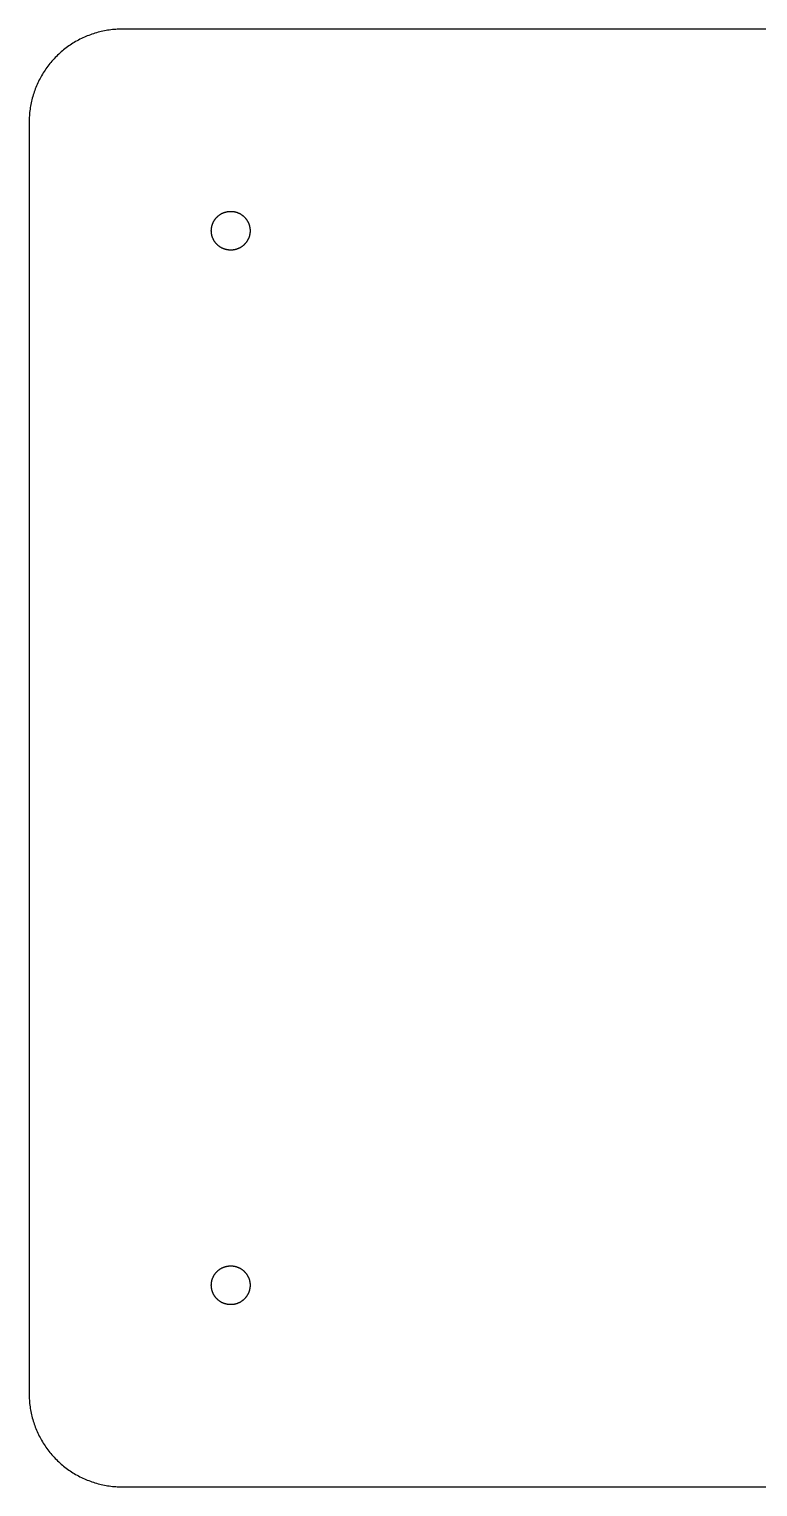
# Model space of a CAD drawing. Header units: metres. Extents: x 0 to 94, y 0 to 94.
# Drawn here: x 0 to 47, y 0 to 94 of the extents above; entities that cross this region are included whole.
import ezdxf

# ---------------------------------------------------------------- set-up
doc = ezdxf.new("R2010")
doc.units = ezdxf.units.M

msp = doc.modelspace()

# ---------------------------------------------------------------- linework, layer by layer
for p, q in [((6, 94), (5.89528, 93.9991)), ((88, 94), (6, 94)), ((2.82048, 93.0883), (2.73216, 93.032)), ((2.90976, 93.143), (2.82048, 93.0883)), ((3, 93.1962), (2.90976, 93.143)), ((3.09114, 93.2477), (3, 93.1962)), ((3.18317, 93.2977), (3.09114, 93.2477)), ((3.27605, 93.346), (3.18317, 93.2977)), ((3.36977, 93.3928), (3.27605, 93.346)), ((3.46428, 93.4378), (3.36977, 93.3928)), ((3.55957, 93.4813), (3.46428, 93.4378)), ((3.65561, 93.523), (3.55957, 93.4813)), ((3.75235, 93.5631), (3.65561, 93.523)), ((3.84978, 93.6015), (3.75235, 93.5631)), ((3.94788, 93.6382), (3.84978, 93.6015)), ((4.04659, 93.6731), (3.94788, 93.6382)), ((4.14589, 93.7063), (4.04659, 93.6731)), ((4.24576, 93.7378), (4.14589, 93.7063)), ((4.34616, 93.7676), (4.24576, 93.7378)), ((4.44708, 93.7955), (4.34616, 93.7676)), ((4.54846, 93.8218), (4.44708, 93.7955)), ((4.65028, 93.8462), (4.54846, 93.8218)), ((4.75252, 93.8689), (4.65028, 93.8462)), ((4.85513, 93.8898), (4.75252, 93.8689)), ((4.9581, 93.9088), (4.85513, 93.8898)), ((5.06139, 93.9261), (4.9581, 93.9088)), ((5.16495, 93.9416), (5.06139, 93.9261)), ((5.26878, 93.9553), (5.16495, 93.9416)), ((5.37282, 93.9671), (5.26878, 93.9553)), ((5.47705, 93.9772), (5.37282, 93.9671)), ((5.58145, 93.9854), (5.47705, 93.9772)), ((5.68597, 93.9918), (5.58145, 93.9854)), ((5.79059, 93.9963), (5.68597, 93.9918)), ((5.89528, 93.9991), (5.79059, 93.9963)), ((1.68396, 92.1679), (1.61188, 92.092)), ((1.75735, 92.2426), (1.68396, 92.1679)), ((1.83205, 92.316), (1.75735, 92.2426)), ((1.908, 92.3881), (1.83205, 92.316)), ((1.98521, 92.4589), (1.908, 92.3881)), ((2.06364, 92.5282), (1.98521, 92.4589)), ((2.14326, 92.5963), (2.06364, 92.5282)), ((2.22408, 92.6629), (2.14326, 92.5963)), ((2.30603, 92.7281), (2.22408, 92.6629)), ((2.3891, 92.7918), (2.30603, 92.7281)), ((2.47328, 92.8541), (2.3891, 92.7918)), ((2.55853, 92.9149), (2.47328, 92.8541)), ((2.64484, 92.9742), (2.55853, 92.9149)), ((2.73216, 93.032), (2.64484, 92.9742)), ((0.967972, 91.2678), (0.911697, 91.1795)), ((1.02577, 91.3551), (0.967972, 91.2678)), ((1.08508, 91.4415), (1.02577, 91.3551)), ((1.14589, 91.5267), (1.08508, 91.4415)), ((1.20818, 91.6109), (1.14589, 91.5267)), ((1.27193, 91.694), (1.20818, 91.6109)), ((1.33711, 91.7759), (1.27193, 91.694)), ((1.40373, 91.8567), (1.33711, 91.7759)), ((1.47174, 91.9363), (1.40373, 91.8567)), ((1.54112, 92.0148), (1.47174, 91.9363)), ((1.61188, 92.092), (1.54112, 92.0148)), ((0.43689, 90.2476), (0.398514, 90.1502)), ((0.476959, 90.3444), (0.43689, 90.2476)), ((0.518723, 90.4404), (0.476959, 90.3444)), ((0.562149, 90.5357), (0.518723, 90.4404)), ((0.607224, 90.6302), (0.562149, 90.5357)), ((0.653946, 90.7239), (0.607224, 90.6302)), ((0.702301, 90.8168), (0.653946, 90.7239)), ((0.752274, 90.9088), (0.702301, 90.8168)), ((0.803833, 91), (0.752274, 90.9088)), ((0.856995, 91.0902), (0.803833, 91)), ((0.911697, 91.1795), (0.856995, 91.0902)), ((0.153778, 89.3497), (0.131104, 89.2475)), ((0.178223, 89.4515), (0.153778, 89.3497)), ((0.204437, 89.5529), (0.178223, 89.4515)), ((0.232422, 89.6538), (0.204437, 89.5529)), ((0.262161, 89.7542), (0.232422, 89.6538)), ((0.293655, 89.8541), (0.262161, 89.7542)), ((0.326874, 89.9534), (0.293655, 89.8541)), ((0.361832, 90.0521), (0.326874, 89.9534)), ((0.398514, 90.1502), (0.361832, 90.0521)), ((0.014603, 88.4185), (0.008209, 88.314)), ((0.022827, 88.5229), (0.014603, 88.4185)), ((0.032867, 88.6272), (0.022827, 88.5229)), ((0.044708, 88.7312), (0.032867, 88.6272)), ((0.05838, 88.835), (0.044708, 88.7312)), ((0.073868, 88.9386), (0.05838, 88.835)), ((0.091141, 89.0419), (0.073868, 88.9386)), ((0.110229, 89.1449), (0.091141, 89.0419)), ((0.131104, 89.2475), (0.110229, 89.1449)), ((0.0009, 88.1047), (0, 88)), ((0, 88), (0, 6)), ((0.003647, 88.2094), (0.0009, 88.1047)), ((0.008209, 88.314), (0.003647, 88.2094)), ((12.015, 81.7696), (12.0286, 81.7866)), ((12.0286, 81.7866), (12.0424, 81.8035)), ((12.0424, 81.8035), (12.0566, 81.8201)), ((12.0566, 81.8201), (12.0711, 81.8364)), ((12.0711, 81.8364), (12.0858, 81.8525)), ((12.0858, 81.8525), (12.1008, 81.8683)), ((12.1008, 81.8683), (12.1161, 81.8839)), ((12.1161, 81.8839), (12.1317, 81.8992)), ((12.1317, 81.8992), (12.1475, 81.9142)), ((12.1475, 81.9142), (12.1636, 81.9289)), ((12.1636, 81.9289), (12.1799, 81.9434)), ((12.1799, 81.9434), (12.1965, 81.9576)), ((12.1965, 81.9576), (12.2133, 81.9714)), ((12.2133, 81.9714), (12.2304, 81.985)), ((12.2304, 81.985), (12.2477, 81.9983)), ((12.2477, 81.9983), (12.2653, 82.0113)), ((12.2653, 82.0113), (12.283, 82.0239)), ((12.283, 82.0239), (12.301, 82.0363)), ((12.301, 82.0363), (12.3192, 82.0483)), ((12.3192, 82.0483), (12.3376, 82.0601)), ((12.3376, 82.0601), (12.3562, 82.0715)), ((12.3562, 82.0715), (12.375, 82.0825)), ((12.375, 82.0825), (12.394, 82.0933)), ((12.394, 82.0933), (12.4131, 82.1037)), ((12.4131, 82.1037), (12.4325, 82.1138)), ((12.4325, 82.1138), (12.452, 82.1235)), ((12.452, 82.1235), (12.4717, 82.1329)), ((12.4717, 82.1329), (12.4916, 82.1419)), ((12.4916, 82.1419), (12.5116, 82.1506)), ((12.5116, 82.1506), (12.5317, 82.159)), ((12.5317, 82.159), (12.552, 82.167)), ((12.552, 82.167), (12.5725, 82.1746)), ((12.5725, 82.1746), (12.593, 82.1819)), ((12.593, 82.1819), (12.6137, 82.1888)), ((12.6137, 82.1888), (12.6345, 82.1954)), ((12.6345, 82.1954), (12.6554, 82.2016)), ((12.6554, 82.2016), (12.6765, 82.2074)), ((12.6765, 82.2074), (12.6976, 82.2129)), ((12.6976, 82.2129), (12.7188, 82.218)), ((12.7188, 82.218), (12.7401, 82.2227)), ((12.7401, 82.2227), (12.7615, 82.227)), ((12.7615, 82.227), (12.7829, 82.231)), ((12.7829, 82.231), (12.8044, 82.2346)), ((12.8044, 82.2346), (12.826, 82.2378)), ((12.826, 82.2378), (12.8477, 82.2407)), ((12.8477, 82.2407), (12.8693, 82.2431)), ((12.8693, 82.2431), (12.8911, 82.2452)), ((12.8911, 82.2452), (12.9128, 82.2469)), ((12.9128, 82.2469), (12.9346, 82.2483)), ((12.9346, 82.2483), (12.9564, 82.2492)), ((12.9564, 82.2492), (12.9782, 82.2498)), ((12.9782, 82.2498), (13, 82.25)), ((13, 82.25), (13.0218, 82.2498)), ((13.0218, 82.2498), (13.0436, 82.2492)), ((13.0436, 82.2492), (13.0654, 82.2483)), ((13.0654, 82.2483), (13.0872, 82.2469)), ((13.0872, 82.2469), (13.1089, 82.2452)), ((13.1089, 82.2452), (13.1306, 82.2431)), ((13.1306, 82.2431), (13.1523, 82.2407)), ((13.1523, 82.2407), (13.174, 82.2378)), ((13.174, 82.2378), (13.1955, 82.2346)), ((13.1955, 82.2346), (13.2171, 82.231)), ((13.2171, 82.231), (13.2385, 82.227)), ((13.2385, 82.227), (13.2599, 82.2227)), ((13.2599, 82.2227), (13.2812, 82.218)), ((13.2812, 82.218), (13.3024, 82.2129)), ((13.3024, 82.2129), (13.3235, 82.2074)), ((13.3235, 82.2074), (13.3445, 82.2016)), ((13.3445, 82.2016), (13.3655, 82.1954)), ((13.3655, 82.1954), (13.3863, 82.1888)), ((13.3863, 82.1888), (13.407, 82.1819)), ((13.407, 82.1819), (13.4275, 82.1746)), ((13.4275, 82.1746), (13.448, 82.167)), ((13.448, 82.167), (13.4682, 82.159)), ((13.4682, 82.159), (13.4884, 82.1506)), ((13.4884, 82.1506), (13.5084, 82.1419)), ((13.5084, 82.1419), (13.5283, 82.1329)), ((13.5283, 82.1329), (13.548, 82.1235)), ((13.548, 82.1235), (13.5675, 82.1138)), ((13.5675, 82.1138), (13.5868, 82.1037)), ((13.5868, 82.1037), (13.606, 82.0933)), ((13.606, 82.0933), (13.625, 82.0825)), ((13.625, 82.0825), (13.6438, 82.0715)), ((13.6438, 82.0715), (13.6624, 82.0601)), ((13.6624, 82.0601), (13.6808, 82.0483)), ((13.6808, 82.0483), (13.699, 82.0363)), ((13.699, 82.0363), (13.717, 82.0239)), ((13.717, 82.0239), (13.7347, 82.0113)), ((13.7347, 82.0113), (13.7523, 81.9983)), ((13.7523, 81.9983), (13.7696, 81.985)), ((13.7696, 81.985), (13.7866, 81.9714)), ((13.7866, 81.9714), (13.8035, 81.9576)), ((13.8035, 81.9576), (13.8201, 81.9434)), ((13.8201, 81.9434), (13.8364, 81.9289)), ((13.8364, 81.9289), (13.8525, 81.9142)), ((13.8525, 81.9142), (13.8683, 81.8992)), ((13.8683, 81.8992), (13.8839, 81.8839)), ((13.8839, 81.8839), (13.8992, 81.8683)), ((13.8992, 81.8683), (13.9142, 81.8525)), ((13.9142, 81.8525), (13.9289, 81.8364)), ((13.9289, 81.8364), (13.9434, 81.8201)), ((13.9434, 81.8201), (13.9576, 81.8035)), ((13.9576, 81.8035), (13.9714, 81.7866)), ((13.9714, 81.7866), (13.985, 81.7696)), ((11.75, 81), (11.7502, 81.0218)), ((11.7502, 80.9782), (11.75, 81)), ((11.7502, 81.0218), (11.7507, 81.0436)), ((11.7507, 80.9564), (11.7502, 80.9782)), ((11.7507, 81.0436), (11.7517, 81.0654)), ((11.7517, 80.9346), (11.7507, 80.9564)), ((11.7517, 81.0654), (11.753, 81.0872)), ((11.753, 80.9128), (11.7517, 80.9346)), ((11.753, 81.0872), (11.7547, 81.1089)), ((11.7547, 80.8911), (11.753, 80.9128)), ((11.7547, 81.1089), (11.7568, 81.1306)), ((11.7568, 80.8693), (11.7547, 80.8911)), ((11.7568, 81.1306), (11.7593, 81.1523)), ((11.7593, 80.8477), (11.7568, 80.8693)), ((11.7593, 81.1523), (11.7622, 81.174)), ((11.7622, 80.826), (11.7593, 80.8477)), ((11.7622, 81.174), (11.7654, 81.1955)), ((11.7654, 81.1955), (11.769, 81.2171)), ((11.769, 81.2171), (11.773, 81.2385)), ((11.773, 81.2385), (11.7773, 81.2599)), ((11.7773, 81.2599), (11.782, 81.2812)), ((11.782, 81.2812), (11.7871, 81.3024)), ((11.7871, 81.3024), (11.7926, 81.3235)), ((11.7926, 81.3235), (11.7984, 81.3445)), ((11.7984, 81.3445), (11.8046, 81.3655)), ((11.8046, 81.3655), (11.8112, 81.3863)), ((11.8112, 81.3863), (11.8181, 81.407)), ((11.8181, 81.407), (11.8254, 81.4275)), ((11.8254, 81.4275), (11.833, 81.448)), ((11.833, 81.448), (11.841, 81.4682)), ((11.841, 81.4682), (11.8494, 81.4884)), ((11.8494, 81.4884), (11.8581, 81.5084)), ((11.8581, 81.5084), (11.8671, 81.5283)), ((11.8671, 81.5283), (11.8765, 81.548)), ((11.8765, 81.548), (11.8862, 81.5675)), ((11.8862, 81.5675), (11.8963, 81.5868)), ((11.8963, 81.5868), (11.9067, 81.606)), ((11.9067, 81.606), (11.9175, 81.625)), ((11.9175, 81.625), (11.9285, 81.6438)), ((11.9285, 81.6438), (11.9399, 81.6624)), ((11.9399, 81.6624), (11.9517, 81.6808)), ((11.9517, 81.6808), (11.9637, 81.699)), ((11.9637, 81.699), (11.9761, 81.717)), ((11.9761, 81.717), (11.9887, 81.7347)), ((11.9887, 81.7347), (12.0017, 81.7523)), ((12.0017, 81.7523), (12.015, 81.7696)), ((13.985, 81.7696), (13.9983, 81.7523)), ((13.9983, 81.7523), (14.0113, 81.7347)), ((14.0113, 81.7347), (14.0239, 81.717)), ((14.0239, 81.717), (14.0363, 81.699)), ((14.0363, 81.699), (14.0483, 81.6808)), ((14.0483, 81.6808), (14.0601, 81.6624)), ((14.0601, 81.6624), (14.0715, 81.6438)), ((14.0715, 81.6438), (14.0825, 81.625)), ((14.0825, 81.625), (14.0933, 81.606)), ((14.0933, 81.606), (14.1037, 81.5868)), ((14.1037, 81.5868), (14.1138, 81.5675)), ((14.1138, 81.5675), (14.1235, 81.548)), ((14.1235, 81.548), (14.1329, 81.5283)), ((14.1329, 81.5283), (14.1419, 81.5084)), ((14.1419, 81.5084), (14.1506, 81.4884)), ((14.1506, 81.4884), (14.159, 81.4682)), ((14.159, 81.4682), (14.167, 81.448)), ((14.167, 81.448), (14.1746, 81.4275)), ((14.1746, 81.4275), (14.1819, 81.407)), ((14.1819, 81.407), (14.1888, 81.3863)), ((14.1888, 81.3863), (14.1954, 81.3655)), ((14.1954, 81.3655), (14.2016, 81.3445)), ((14.2016, 81.3445), (14.2074, 81.3235)), ((14.2074, 81.3235), (14.2129, 81.3024)), ((14.2129, 81.3024), (14.218, 81.2812)), ((14.218, 81.2812), (14.2227, 81.2599)), ((14.2227, 81.2599), (14.227, 81.2385)), ((14.227, 81.2385), (14.231, 81.2171)), ((14.231, 81.2171), (14.2346, 81.1955)), ((14.2346, 81.1955), (14.2378, 81.174)), ((14.2378, 81.174), (14.2407, 81.1523)), ((14.2407, 80.8477), (14.2378, 80.826)), ((14.2407, 81.1523), (14.2431, 81.1306)), ((14.2431, 80.8693), (14.2407, 80.8477)), ((14.2431, 81.1306), (14.2452, 81.1089)), ((14.2452, 80.8911), (14.2431, 80.8693)), ((14.2452, 81.1089), (14.2469, 81.0872)), ((14.2469, 80.9128), (14.2452, 80.8911)), ((14.2469, 81.0872), (14.2483, 81.0654)), ((14.2483, 80.9346), (14.2469, 80.9128)), ((14.2483, 81.0654), (14.2492, 81.0436)), ((14.2492, 80.9564), (14.2483, 80.9346)), ((14.2492, 81.0436), (14.2498, 81.0218)), ((14.2498, 80.9782), (14.2492, 80.9564)), ((14.2498, 81.0218), (14.25, 81)), ((14.25, 81), (14.2498, 80.9782)), ((11.7654, 80.8044), (11.7622, 80.826)), ((11.769, 80.7829), (11.7654, 80.8044)), ((11.773, 80.7615), (11.769, 80.7829)), ((11.7773, 80.7401), (11.773, 80.7615)), ((11.782, 80.7188), (11.7773, 80.7401)), ((11.7871, 80.6976), (11.782, 80.7188)), ((11.7926, 80.6765), (11.7871, 80.6976)), ((11.7984, 80.6554), (11.7926, 80.6765)), ((11.8046, 80.6345), (11.7984, 80.6554)), ((11.8112, 80.6137), (11.8046, 80.6345)), ((11.8181, 80.593), (11.8112, 80.6137)), ((11.8254, 80.5725), (11.8181, 80.593)), ((11.833, 80.552), (11.8254, 80.5725)), ((11.841, 80.5317), (11.833, 80.552)), ((11.8494, 80.5116), (11.841, 80.5317)), ((11.8581, 80.4916), (11.8494, 80.5116)), ((11.8671, 80.4717), (11.8581, 80.4916)), ((11.8765, 80.452), (11.8671, 80.4717)), ((11.8862, 80.4325), (11.8765, 80.452)), ((11.8963, 80.4131), (11.8862, 80.4325)), ((11.9067, 80.394), (11.8963, 80.4131)), ((11.9175, 80.375), (11.9067, 80.394)), ((11.9285, 80.3562), (11.9175, 80.375)), ((11.9399, 80.3376), (11.9285, 80.3562)), ((11.9517, 80.3192), (11.9399, 80.3376)), ((11.9637, 80.301), (11.9517, 80.3192)), ((11.9761, 80.283), (11.9637, 80.301)), ((11.9887, 80.2653), (11.9761, 80.283)), ((12.0017, 80.2477), (11.9887, 80.2653)), ((12.015, 80.2304), (12.0017, 80.2477)), ((12.0286, 80.2133), (12.015, 80.2304)), ((12.0424, 80.1965), (12.0286, 80.2133)), ((12.0566, 80.1799), (12.0424, 80.1965)), ((12.0711, 80.1636), (12.0566, 80.1799)), ((12.0858, 80.1475), (12.0711, 80.1636)), ((12.1008, 80.1317), (12.0858, 80.1475)), ((12.1161, 80.1161), (12.1008, 80.1317)), ((12.1317, 80.1008), (12.1161, 80.1161)), ((12.1475, 80.0858), (12.1317, 80.1008)), ((12.1636, 80.0711), (12.1475, 80.0858)), ((12.1799, 80.0566), (12.1636, 80.0711)), ((12.1965, 80.0424), (12.1799, 80.0566)), ((12.2133, 80.0286), (12.1965, 80.0424)), ((12.2304, 80.015), (12.2133, 80.0286)), ((12.2477, 80.0017), (12.2304, 80.015)), ((12.2653, 79.9887), (12.2477, 80.0017)), ((12.283, 79.9761), (12.2653, 79.9887)), ((12.301, 79.9637), (12.283, 79.9761)), ((12.3192, 79.9517), (12.301, 79.9637)), ((12.3376, 79.9399), (12.3192, 79.9517)), ((12.3562, 79.9285), (12.3376, 79.9399)), ((12.375, 79.9175), (12.3562, 79.9285)), ((12.394, 79.9067), (12.375, 79.9175)), ((12.4131, 79.8963), (12.394, 79.9067)), ((13.606, 79.9067), (13.5868, 79.8963)), ((13.625, 79.9175), (13.606, 79.9067)), ((13.6438, 79.9285), (13.625, 79.9175)), ((13.6624, 79.9399), (13.6438, 79.9285)), ((13.6808, 79.9517), (13.6624, 79.9399)), ((13.699, 79.9637), (13.6808, 79.9517)), ((13.717, 79.9761), (13.699, 79.9637)), ((13.7347, 79.9887), (13.717, 79.9761)), ((13.7523, 80.0017), (13.7347, 79.9887)), ((13.7696, 80.015), (13.7523, 80.0017)), ((13.7866, 80.0286), (13.7696, 80.015)), ((13.8035, 80.0424), (13.7866, 80.0286)), ((13.8201, 80.0566), (13.8035, 80.0424)), ((13.8364, 80.0711), (13.8201, 80.0566)), ((13.8525, 80.0858), (13.8364, 80.0711)), ((13.8683, 80.1008), (13.8525, 80.0858)), ((13.8839, 80.1161), (13.8683, 80.1008)), ((13.8992, 80.1317), (13.8839, 80.1161)), ((13.9142, 80.1475), (13.8992, 80.1317)), ((13.9289, 80.1636), (13.9142, 80.1475)), ((13.9434, 80.1799), (13.9289, 80.1636)), ((13.9576, 80.1965), (13.9434, 80.1799)), ((13.9714, 80.2133), (13.9576, 80.1965)), ((13.985, 80.2304), (13.9714, 80.2133)), ((13.9983, 80.2477), (13.985, 80.2304)), ((14.0113, 80.2653), (13.9983, 80.2477)), ((14.0239, 80.283), (14.0113, 80.2653)), ((14.0363, 80.301), (14.0239, 80.283)), ((14.0483, 80.3192), (14.0363, 80.301)), ((14.0601, 80.3376), (14.0483, 80.3192)), ((14.0715, 80.3562), (14.0601, 80.3376)), ((14.0825, 80.375), (14.0715, 80.3562)), ((14.0933, 80.394), (14.0825, 80.375)), ((14.1037, 80.4131), (14.0933, 80.394)), ((14.1138, 80.4325), (14.1037, 80.4131)), ((14.1235, 80.452), (14.1138, 80.4325)), ((14.1329, 80.4717), (14.1235, 80.452)), ((14.1419, 80.4916), (14.1329, 80.4717)), ((14.1506, 80.5116), (14.1419, 80.4916)), ((14.159, 80.5317), (14.1506, 80.5116)), ((14.167, 80.552), (14.159, 80.5317)), ((14.1746, 80.5725), (14.167, 80.552)), ((14.1819, 80.593), (14.1746, 80.5725)), ((14.1888, 80.6137), (14.1819, 80.593)), ((14.1954, 80.6345), (14.1888, 80.6137)), ((14.2016, 80.6554), (14.1954, 80.6345)), ((14.2074, 80.6765), (14.2016, 80.6554)), ((14.2129, 80.6976), (14.2074, 80.6765)), ((14.218, 80.7188), (14.2129, 80.6976)), ((14.2227, 80.7401), (14.218, 80.7188)), ((14.227, 80.7615), (14.2227, 80.7401)), ((14.231, 80.7829), (14.227, 80.7615)), ((14.2346, 80.8044), (14.231, 80.7829)), ((14.2378, 80.826), (14.2346, 80.8044)), ((12.4325, 79.8862), (12.4131, 79.8963)), ((12.452, 79.8765), (12.4325, 79.8862)), ((12.4717, 79.8671), (12.452, 79.8765)), ((12.4916, 79.8581), (12.4717, 79.8671)), ((12.5116, 79.8494), (12.4916, 79.8581)), ((12.5317, 79.841), (12.5116, 79.8494)), ((12.552, 79.833), (12.5317, 79.841)), ((12.5725, 79.8254), (12.552, 79.833)), ((12.593, 79.8181), (12.5725, 79.8254)), ((12.6137, 79.8112), (12.593, 79.8181)), ((12.6345, 79.8046), (12.6137, 79.8112)), ((12.6554, 79.7984), (12.6345, 79.8046)), ((12.6765, 79.7926), (12.6554, 79.7984)), ((12.6976, 79.7871), (12.6765, 79.7926)), ((12.7188, 79.782), (12.6976, 79.7871)), ((12.7401, 79.7773), (12.7188, 79.782)), ((12.7615, 79.773), (12.7401, 79.7773)), ((12.7829, 79.769), (12.7615, 79.773)), ((12.8044, 79.7654), (12.7829, 79.769)), ((12.826, 79.7622), (12.8044, 79.7654)), ((12.8477, 79.7593), (12.826, 79.7622)), ((12.8693, 79.7568), (12.8477, 79.7593)), ((12.8911, 79.7547), (12.8693, 79.7568)), ((12.9128, 79.753), (12.8911, 79.7547)), ((12.9346, 79.7517), (12.9128, 79.753)), ((12.9564, 79.7507), (12.9346, 79.7517)), ((12.9782, 79.7502), (12.9564, 79.7507)), ((13, 79.75), (12.9782, 79.7502)), ((13.0218, 79.7502), (13, 79.75)), ((13.0436, 79.7507), (13.0218, 79.7502)), ((13.0654, 79.7517), (13.0436, 79.7507)), ((13.0872, 79.753), (13.0654, 79.7517)), ((13.1089, 79.7547), (13.0872, 79.753)), ((13.1306, 79.7568), (13.1089, 79.7547)), ((13.1523, 79.7593), (13.1306, 79.7568)), ((13.174, 79.7622), (13.1523, 79.7593)), ((13.1955, 79.7654), (13.174, 79.7622)), ((13.2171, 79.769), (13.1955, 79.7654)), ((13.2385, 79.773), (13.2171, 79.769)), ((13.2599, 79.7773), (13.2385, 79.773)), ((13.2812, 79.782), (13.2599, 79.7773)), ((13.3024, 79.7871), (13.2812, 79.782)), ((13.3235, 79.7926), (13.3024, 79.7871)), ((13.3445, 79.7984), (13.3235, 79.7926)), ((13.3655, 79.8046), (13.3445, 79.7984)), ((13.3863, 79.8112), (13.3655, 79.8046)), ((13.407, 79.8181), (13.3863, 79.8112)), ((13.4275, 79.8254), (13.407, 79.8181)), ((13.448, 79.833), (13.4275, 79.8254)), ((13.4682, 79.841), (13.448, 79.833)), ((13.4884, 79.8494), (13.4682, 79.841)), ((13.5084, 79.8581), (13.4884, 79.8494)), ((13.5283, 79.8671), (13.5084, 79.8581)), ((13.548, 79.8765), (13.5283, 79.8671)), ((13.5675, 79.8862), (13.548, 79.8765)), ((13.5868, 79.8963), (13.5675, 79.8862)), ((12.394, 14.0933), (12.4131, 14.1037)), ((12.4131, 14.1037), (12.4325, 14.1138)), ((12.4325, 14.1138), (12.452, 14.1235)), ((12.452, 14.1235), (12.4717, 14.1329)), ((12.4717, 14.1329), (12.4916, 14.1419)), ((12.4916, 14.1419), (12.5116, 14.1506)), ((12.5116, 14.1506), (12.5317, 14.159)), ((12.5317, 14.159), (12.552, 14.167)), ((12.552, 14.167), (12.5725, 14.1746)), ((12.5725, 14.1746), (12.593, 14.1819)), ((12.593, 14.1819), (12.6137, 14.1888)), ((12.6137, 14.1888), (12.6345, 14.1954)), ((12.6345, 14.1954), (12.6554, 14.2016)), ((12.6554, 14.2016), (12.6765, 14.2074)), ((12.6765, 14.2074), (12.6976, 14.2129)), ((12.6976, 14.2129), (12.7188, 14.218)), ((12.7188, 14.218), (12.7401, 14.2227)), ((12.7401, 14.2227), (12.7615, 14.227)), ((12.7615, 14.227), (12.7829, 14.231)), ((12.7829, 14.231), (12.8044, 14.2346)), ((12.8044, 14.2346), (12.826, 14.2378)), ((12.826, 14.2378), (12.8477, 14.2407)), ((12.8477, 14.2407), (12.8693, 14.2431)), ((12.8693, 14.2431), (12.8911, 14.2452)), ((12.8911, 14.2452), (12.9128, 14.2469)), ((12.9128, 14.2469), (12.9346, 14.2483)), ((12.9346, 14.2483), (12.9564, 14.2492)), ((12.9564, 14.2492), (12.9782, 14.2498)), ((12.9782, 14.2498), (13, 14.25)), ((13, 14.25), (13.0218, 14.2498)), ((13.0218, 14.2498), (13.0436, 14.2492)), ((13.0436, 14.2492), (13.0654, 14.2483)), ((13.0654, 14.2483), (13.0872, 14.2469)), ((13.0872, 14.2469), (13.1089, 14.2452)), ((13.1089, 14.2452), (13.1306, 14.2431)), ((13.1306, 14.2431), (13.1523, 14.2407)), ((13.1523, 14.2407), (13.174, 14.2378)), ((13.174, 14.2378), (13.1955, 14.2346)), ((13.1955, 14.2346), (13.2171, 14.231)), ((13.2171, 14.231), (13.2385, 14.227)), ((13.2385, 14.227), (13.2599, 14.2227)), ((13.2599, 14.2227), (13.2812, 14.218)), ((13.2812, 14.218), (13.3024, 14.2129)), ((13.3024, 14.2129), (13.3235, 14.2074)), ((13.3235, 14.2074), (13.3445, 14.2016)), ((13.3445, 14.2016), (13.3655, 14.1954)), ((13.3655, 14.1954), (13.3863, 14.1888)), ((13.3863, 14.1888), (13.407, 14.1819)), ((13.407, 14.1819), (13.4275, 14.1746)), ((13.4275, 14.1746), (13.448, 14.167)), ((13.448, 14.167), (13.4682, 14.159)), ((13.4682, 14.159), (13.4884, 14.1506)), ((13.4884, 14.1506), (13.5084, 14.1419)), ((13.5084, 14.1419), (13.5283, 14.1329)), ((13.5283, 14.1329), (13.548, 14.1235)), ((13.548, 14.1235), (13.5675, 14.1138)), ((13.5675, 14.1138), (13.5868, 14.1037)), ((13.5868, 14.1037), (13.606, 14.0933)), ((11.7593, 13.1523), (11.7622, 13.174)), ((11.7622, 13.174), (11.7654, 13.1955)), ((11.7654, 13.1955), (11.769, 13.2171)), ((11.769, 13.2171), (11.773, 13.2385)), ((11.773, 13.2385), (11.7773, 13.2599)), ((11.7773, 13.2599), (11.782, 13.2812)), ((11.782, 13.2812), (11.7871, 13.3024)), ((11.7871, 13.3024), (11.7926, 13.3235)), ((11.7926, 13.3235), (11.7984, 13.3445)), ((11.7984, 13.3445), (11.8046, 13.3655)), ((11.8046, 13.3655), (11.8112, 13.3863)), ((11.8112, 13.3863), (11.8181, 13.407)), ((11.8181, 13.407), (11.8254, 13.4275)), ((11.8254, 13.4275), (11.833, 13.448)), ((11.833, 13.448), (11.841, 13.4682)), ((11.841, 13.4682), (11.8494, 13.4884)), ((11.8494, 13.4884), (11.8581, 13.5084)), ((11.8581, 13.5084), (11.8671, 13.5283)), ((11.8671, 13.5283), (11.8765, 13.548)), ((11.8765, 13.548), (11.8862, 13.5675)), ((11.8862, 13.5675), (11.8963, 13.5868)), ((11.8963, 13.5868), (11.9067, 13.606)), ((11.9067, 13.606), (11.9175, 13.625)), ((11.9175, 13.625), (11.9285, 13.6438)), ((11.9285, 13.6438), (11.9399, 13.6624)), ((11.9399, 13.6624), (11.9517, 13.6808)), ((11.9517, 13.6808), (11.9637, 13.699)), ((11.9637, 13.699), (11.9761, 13.717)), ((11.9761, 13.717), (11.9887, 13.7347)), ((11.9887, 13.7347), (12.0017, 13.7523)), ((12.0017, 13.7523), (12.015, 13.7696)), ((12.015, 13.7696), (12.0286, 13.7866)), ((12.0286, 13.7866), (12.0424, 13.8035)), ((12.0424, 13.8035), (12.0566, 13.8201)), ((12.0566, 13.8201), (12.0711, 13.8364)), ((12.0711, 13.8364), (12.0858, 13.8525)), ((12.0858, 13.8525), (12.1008, 13.8683)), ((12.1008, 13.8683), (12.1161, 13.8839)), ((12.1161, 13.8839), (12.1317, 13.8992)), ((12.1317, 13.8992), (12.1475, 13.9142)), ((12.1475, 13.9142), (12.1636, 13.9289)), ((12.1636, 13.9289), (12.1799, 13.9434)), ((12.1799, 13.9434), (12.1965, 13.9576)), ((12.1965, 13.9576), (12.2133, 13.9714)), ((12.2133, 13.9714), (12.2304, 13.985)), ((12.2304, 13.985), (12.2477, 13.9983)), ((12.2477, 13.9983), (12.2653, 14.0113)), ((12.2653, 14.0113), (12.283, 14.0239)), ((12.283, 14.0239), (12.301, 14.0363)), ((12.301, 14.0363), (12.3192, 14.0483)), ((12.3192, 14.0483), (12.3376, 14.0601)), ((12.3376, 14.0601), (12.3562, 14.0715)), ((12.3562, 14.0715), (12.375, 14.0825)), ((12.375, 14.0825), (12.394, 14.0933)), ((13.606, 14.0933), (13.625, 14.0825)), ((13.625, 14.0825), (13.6438, 14.0715)), ((13.6438, 14.0715), (13.6624, 14.0601)), ((13.6624, 14.0601), (13.6808, 14.0483)), ((13.6808, 14.0483), (13.699, 14.0363)), ((13.699, 14.0363), (13.717, 14.0239)), ((13.717, 14.0239), (13.7347, 14.0113)), ((13.7347, 14.0113), (13.7523, 13.9983)), ((13.7523, 13.9983), (13.7696, 13.985)), ((13.7696, 13.985), (13.7866, 13.9714)), ((13.7866, 13.9714), (13.8035, 13.9576)), ((13.8035, 13.9576), (13.8201, 13.9434)), ((13.8201, 13.9434), (13.8364, 13.9289)), ((13.8364, 13.9289), (13.8525, 13.9142)), ((13.8525, 13.9142), (13.8683, 13.8992)), ((13.8683, 13.8992), (13.8839, 13.8839)), ((13.8839, 13.8839), (13.8992, 13.8683)), ((13.8992, 13.8683), (13.9142, 13.8525)), ((13.9142, 13.8525), (13.9289, 13.8364)), ((13.9289, 13.8364), (13.9434, 13.8201)), ((13.9434, 13.8201), (13.9576, 13.8035)), ((13.9576, 13.8035), (13.9714, 13.7866)), ((13.9714, 13.7866), (13.985, 13.7696)), ((13.985, 13.7696), (13.9983, 13.7523)), ((13.9983, 13.7523), (14.0113, 13.7347)), ((14.0113, 13.7347), (14.0239, 13.717)), ((14.0239, 13.717), (14.0363, 13.699)), ((14.0363, 13.699), (14.0483, 13.6808)), ((14.0483, 13.6808), (14.0601, 13.6624)), ((14.0601, 13.6624), (14.0715, 13.6438)), ((14.0715, 13.6438), (14.0825, 13.625)), ((14.0825, 13.625), (14.0933, 13.606)), ((14.0933, 13.606), (14.1037, 13.5868)), ((14.1037, 13.5868), (14.1138, 13.5675)), ((14.1138, 13.5675), (14.1235, 13.548)), ((14.1235, 13.548), (14.1329, 13.5283)), ((14.1329, 13.5283), (14.1419, 13.5084)), ((14.1419, 13.5084), (14.1506, 13.4884)), ((14.1506, 13.4884), (14.159, 13.4682)), ((14.159, 13.4682), (14.167, 13.448)), ((14.167, 13.448), (14.1746, 13.4275)), ((14.1746, 13.4275), (14.1819, 13.407)), ((14.1819, 13.407), (14.1888, 13.3863)), ((14.1888, 13.3863), (14.1954, 13.3655)), ((14.1954, 13.3655), (14.2016, 13.3445)), ((14.2016, 13.3445), (14.2074, 13.3235)), ((14.2074, 13.3235), (14.2129, 13.3024)), ((14.2129, 13.3024), (14.218, 13.2812)), ((14.218, 13.2812), (14.2227, 13.2599)), ((14.2227, 13.2599), (14.227, 13.2385)), ((14.227, 13.2385), (14.231, 13.2171)), ((14.231, 13.2171), (14.2346, 13.1955)), ((14.2346, 13.1955), (14.2378, 13.174)), ((14.2378, 13.174), (14.2407, 13.1523)), ((11.75, 13), (11.7502, 13.0218)), ((11.7502, 12.9782), (11.75, 13)), ((11.7502, 13.0218), (11.7507, 13.0436)), ((11.7507, 12.9564), (11.7502, 12.9782)), ((11.7507, 13.0436), (11.7517, 13.0654)), ((11.7517, 12.9346), (11.7507, 12.9564)), ((11.7517, 13.0654), (11.753, 13.0872)), ((11.753, 12.9128), (11.7517, 12.9346)), ((11.753, 13.0872), (11.7547, 13.1089)), ((11.7547, 12.8911), (11.753, 12.9128)), ((11.7547, 13.1089), (11.7568, 13.1306)), ((11.7568, 12.8693), (11.7547, 12.8911)), ((11.7568, 13.1306), (11.7593, 13.1523)), ((11.7593, 12.8477), (11.7568, 12.8693)), ((11.7622, 12.826), (11.7593, 12.8477)), ((11.7654, 12.8044), (11.7622, 12.826)), ((11.769, 12.7829), (11.7654, 12.8044)), ((11.773, 12.7615), (11.769, 12.7829)), ((11.7773, 12.7401), (11.773, 12.7615)), ((11.782, 12.7188), (11.7773, 12.7401)), ((11.7871, 12.6976), (11.782, 12.7188)), ((11.7926, 12.6765), (11.7871, 12.6976)), ((11.7984, 12.6554), (11.7926, 12.6765)), ((11.8046, 12.6345), (11.7984, 12.6554)), ((11.8112, 12.6137), (11.8046, 12.6345)), ((11.8181, 12.593), (11.8112, 12.6137)), ((11.8254, 12.5725), (11.8181, 12.593)), ((11.833, 12.552), (11.8254, 12.5725)), ((11.841, 12.5317), (11.833, 12.552)), ((11.8494, 12.5116), (11.841, 12.5317)), ((11.8581, 12.4916), (11.8494, 12.5116)), ((11.8671, 12.4717), (11.8581, 12.4916)), ((11.8765, 12.452), (11.8671, 12.4717)), ((11.8862, 12.4325), (11.8765, 12.452)), ((11.8963, 12.4131), (11.8862, 12.4325)), ((11.9067, 12.394), (11.8963, 12.4131)), ((11.9175, 12.375), (11.9067, 12.394)), ((11.9285, 12.3562), (11.9175, 12.375)), ((11.9399, 12.3376), (11.9285, 12.3562)), ((11.9517, 12.3192), (11.9399, 12.3376)), ((11.9637, 12.301), (11.9517, 12.3192)), ((11.9761, 12.283), (11.9637, 12.301)), ((11.9887, 12.2653), (11.9761, 12.283)), ((12.0017, 12.2477), (11.9887, 12.2653)), ((12.015, 12.2304), (12.0017, 12.2477)), ((12.0286, 12.2133), (12.015, 12.2304)), ((13.985, 12.2304), (13.9714, 12.2133)), ((13.9983, 12.2477), (13.985, 12.2304)), ((14.0113, 12.2653), (13.9983, 12.2477)), ((14.0239, 12.283), (14.0113, 12.2653)), ((14.0363, 12.301), (14.0239, 12.283)), ((14.0483, 12.3192), (14.0363, 12.301)), ((14.0601, 12.3376), (14.0483, 12.3192)), ((14.0715, 12.3562), (14.0601, 12.3376)), ((14.0825, 12.375), (14.0715, 12.3562)), ((14.0933, 12.394), (14.0825, 12.375)), ((14.1037, 12.4131), (14.0933, 12.394)), ((14.1138, 12.4325), (14.1037, 12.4131)), ((14.1235, 12.452), (14.1138, 12.4325)), ((14.1329, 12.4717), (14.1235, 12.452)), ((14.1419, 12.4916), (14.1329, 12.4717)), ((14.1506, 12.5116), (14.1419, 12.4916)), ((14.159, 12.5317), (14.1506, 12.5116)), ((14.167, 12.552), (14.159, 12.5317)), ((14.1746, 12.5725), (14.167, 12.552)), ((14.1819, 12.593), (14.1746, 12.5725)), ((14.1888, 12.6137), (14.1819, 12.593)), ((14.1954, 12.6345), (14.1888, 12.6137)), ((14.2016, 12.6554), (14.1954, 12.6345)), ((14.2074, 12.6765), (14.2016, 12.6554)), ((14.2129, 12.6976), (14.2074, 12.6765)), ((14.218, 12.7188), (14.2129, 12.6976)), ((14.2227, 12.7401), (14.218, 12.7188)), ((14.227, 12.7615), (14.2227, 12.7401)), ((14.231, 12.7829), (14.227, 12.7615)), ((14.2346, 12.8044), (14.231, 12.7829)), ((14.2378, 12.826), (14.2346, 12.8044)), ((14.2407, 12.8477), (14.2378, 12.826)), ((14.2407, 13.1523), (14.2431, 13.1306)), ((14.2431, 12.8693), (14.2407, 12.8477)), ((14.2431, 13.1306), (14.2452, 13.1089)), ((14.2452, 12.8911), (14.2431, 12.8693)), ((14.2452, 13.1089), (14.2469, 13.0872)), ((14.2469, 12.9128), (14.2452, 12.8911)), ((14.2469, 13.0872), (14.2483, 13.0654)), ((14.2483, 12.9346), (14.2469, 12.9128)), ((14.2483, 13.0654), (14.2492, 13.0436)), ((14.2492, 12.9564), (14.2483, 12.9346)), ((14.2492, 13.0436), (14.2498, 13.0218)), ((14.2498, 12.9782), (14.2492, 12.9564)), ((14.2498, 13.0218), (14.25, 13)), ((14.25, 13), (14.2498, 12.9782)), ((12.0424, 12.1965), (12.0286, 12.2133)), ((12.0566, 12.1799), (12.0424, 12.1965)), ((12.0711, 12.1636), (12.0566, 12.1799)), ((12.0858, 12.1475), (12.0711, 12.1636)), ((12.1008, 12.1317), (12.0858, 12.1475)), ((12.1161, 12.1161), (12.1008, 12.1317)), ((12.1317, 12.1008), (12.1161, 12.1161)), ((12.1475, 12.0858), (12.1317, 12.1008)), ((12.1636, 12.0711), (12.1475, 12.0858)), ((12.1799, 12.0566), (12.1636, 12.0711)), ((12.1965, 12.0424), (12.1799, 12.0566)), ((12.2133, 12.0286), (12.1965, 12.0424)), ((12.2304, 12.015), (12.2133, 12.0286)), ((12.2477, 12.0017), (12.2304, 12.015)), ((12.2653, 11.9887), (12.2477, 12.0017)), ((12.283, 11.9761), (12.2653, 11.9887)), ((12.301, 11.9637), (12.283, 11.9761)), ((12.3192, 11.9517), (12.301, 11.9637)), ((12.3376, 11.9399), (12.3192, 11.9517)), ((12.3562, 11.9285), (12.3376, 11.9399)), ((12.375, 11.9175), (12.3562, 11.9285)), ((12.394, 11.9067), (12.375, 11.9175)), ((12.4131, 11.8963), (12.394, 11.9067)), ((12.4325, 11.8862), (12.4131, 11.8963)), ((12.452, 11.8765), (12.4325, 11.8862)), ((12.4717, 11.8671), (12.452, 11.8765)), ((12.4916, 11.8581), (12.4717, 11.8671)), ((12.5116, 11.8494), (12.4916, 11.8581)), ((12.5317, 11.841), (12.5116, 11.8494)), ((12.552, 11.833), (12.5317, 11.841)), ((12.5725, 11.8254), (12.552, 11.833)), ((12.593, 11.8181), (12.5725, 11.8254)), ((12.6137, 11.8112), (12.593, 11.8181)), ((12.6345, 11.8046), (12.6137, 11.8112)), ((12.6554, 11.7984), (12.6345, 11.8046)), ((12.6765, 11.7926), (12.6554, 11.7984)), ((12.6976, 11.7871), (12.6765, 11.7926)), ((12.7188, 11.782), (12.6976, 11.7871)), ((12.7401, 11.7773), (12.7188, 11.782)), ((12.7615, 11.773), (12.7401, 11.7773)), ((12.7829, 11.769), (12.7615, 11.773)), ((12.8044, 11.7654), (12.7829, 11.769)), ((12.826, 11.7622), (12.8044, 11.7654)), ((12.8477, 11.7593), (12.826, 11.7622)), ((12.8693, 11.7568), (12.8477, 11.7593)), ((12.8911, 11.7547), (12.8693, 11.7568)), ((12.9128, 11.753), (12.8911, 11.7547)), ((12.9346, 11.7517), (12.9128, 11.753)), ((12.9564, 11.7507), (12.9346, 11.7517)), ((12.9782, 11.7502), (12.9564, 11.7507)), ((13, 11.75), (12.9782, 11.7502)), ((13.0218, 11.7502), (13, 11.75)), ((13.0436, 11.7507), (13.0218, 11.7502)), ((13.0654, 11.7517), (13.0436, 11.7507)), ((13.0872, 11.753), (13.0654, 11.7517)), ((13.1089, 11.7547), (13.0872, 11.753)), ((13.1306, 11.7568), (13.1089, 11.7547)), ((13.1523, 11.7593), (13.1306, 11.7568)), ((13.174, 11.7622), (13.1523, 11.7593)), ((13.1955, 11.7654), (13.174, 11.7622)), ((13.2171, 11.769), (13.1955, 11.7654)), ((13.2385, 11.773), (13.2171, 11.769)), ((13.2599, 11.7773), (13.2385, 11.773)), ((13.2812, 11.782), (13.2599, 11.7773)), ((13.3024, 11.7871), (13.2812, 11.782)), ((13.3235, 11.7926), (13.3024, 11.7871)), ((13.3445, 11.7984), (13.3235, 11.7926)), ((13.3655, 11.8046), (13.3445, 11.7984)), ((13.3863, 11.8112), (13.3655, 11.8046)), ((13.407, 11.8181), (13.3863, 11.8112)), ((13.4275, 11.8254), (13.407, 11.8181)), ((13.448, 11.833), (13.4275, 11.8254)), ((13.4682, 11.841), (13.448, 11.833)), ((13.4884, 11.8494), (13.4682, 11.841)), ((13.5084, 11.8581), (13.4884, 11.8494)), ((13.5283, 11.8671), (13.5084, 11.8581)), ((13.548, 11.8765), (13.5283, 11.8671)), ((13.5675, 11.8862), (13.548, 11.8765)), ((13.5868, 11.8963), (13.5675, 11.8862)), ((13.606, 11.9067), (13.5868, 11.8963)), ((13.625, 11.9175), (13.606, 11.9067)), ((13.6438, 11.9285), (13.625, 11.9175)), ((13.6624, 11.9399), (13.6438, 11.9285)), ((13.6808, 11.9517), (13.6624, 11.9399)), ((13.699, 11.9637), (13.6808, 11.9517)), ((13.717, 11.9761), (13.699, 11.9637)), ((13.7347, 11.9887), (13.717, 11.9761)), ((13.7523, 12.0017), (13.7347, 11.9887)), ((13.7696, 12.015), (13.7523, 12.0017)), ((13.7866, 12.0286), (13.7696, 12.015)), ((13.8035, 12.0424), (13.7866, 12.0286)), ((13.8201, 12.0566), (13.8035, 12.0424)), ((13.8364, 12.0711), (13.8201, 12.0566)), ((13.8525, 12.0858), (13.8364, 12.0711)), ((13.8683, 12.1008), (13.8525, 12.0858)), ((13.8839, 12.1161), (13.8683, 12.1008)), ((13.8992, 12.1317), (13.8839, 12.1161)), ((13.9142, 12.1475), (13.8992, 12.1317)), ((13.9289, 12.1636), (13.9142, 12.1475)), ((13.9434, 12.1799), (13.9289, 12.1636)), ((13.9576, 12.1965), (13.9434, 12.1799)), ((13.9714, 12.2133), (13.9576, 12.1965)), ((0, 6), (0.0009, 5.89528)), ((0.0009, 5.89528), (0.003647, 5.79059)), ((0.003647, 5.79059), (0.008209, 5.68597)), ((0.008209, 5.68597), (0.014603, 5.58145)), ((0.014603, 5.58145), (0.022827, 5.47705)), ((0.022827, 5.47705), (0.032867, 5.37282)), ((0.032867, 5.37282), (0.044708, 5.26878)), ((0.044708, 5.26878), (0.05838, 5.16495)), ((0.05838, 5.16495), (0.073868, 5.06139)), ((0.073868, 5.06139), (0.091141, 4.9581)), ((0.091141, 4.9581), (0.110229, 4.85513)), ((0.110229, 4.85513), (0.131104, 4.75252)), ((0.131104, 4.75252), (0.153778, 4.65028)), ((0.153778, 4.65028), (0.178223, 4.54846)), ((0.178223, 4.54846), (0.204437, 4.44708)), ((0.204437, 4.44708), (0.232422, 4.34616)), ((0.232422, 4.34616), (0.262161, 4.24576)), ((0.262161, 4.24576), (0.293655, 4.14589)), ((0.293655, 4.14589), (0.326874, 4.04659)), ((0.326874, 4.04659), (0.361832, 3.94788)), ((0.361832, 3.94788), (0.398514, 3.84978)), ((0.398514, 3.84978), (0.43689, 3.75235)), ((0.43689, 3.75235), (0.476959, 3.65561)), ((0.476959, 3.65561), (0.518723, 3.55957)), ((0.518723, 3.55957), (0.562149, 3.46428)), ((0.562149, 3.46428), (0.607224, 3.36977)), ((0.607224, 3.36977), (0.653946, 3.27605)), ((0.653946, 3.27605), (0.702301, 3.18317)), ((0.702301, 3.18317), (0.752274, 3.09114)), ((0.752274, 3.09114), (0.803833, 3)), ((0.803833, 3), (0.856995, 2.90976)), ((0.856995, 2.90976), (0.911697, 2.82048)), ((0.911697, 2.82048), (0.967972, 2.73216)), ((0.967972, 2.73216), (1.02577, 2.64484)), ((1.02577, 2.64484), (1.08508, 2.55853)), ((1.08508, 2.55853), (1.14589, 2.47328)), ((1.14589, 2.47328), (1.20818, 2.3891)), ((1.20818, 2.3891), (1.27193, 2.30603)), ((1.27193, 2.30603), (1.33711, 2.22408)), ((1.33711, 2.22408), (1.40373, 2.14326)), ((1.40373, 2.14326), (1.47174, 2.06364)), ((1.47174, 2.06364), (1.54112, 1.98521)), ((1.54112, 1.98521), (1.61188, 1.908)), ((1.61188, 1.908), (1.68396, 1.83205)), ((1.68396, 1.83205), (1.75735, 1.75735)), ((1.75735, 1.75735), (1.83205, 1.68396)), ((1.83205, 1.68396), (1.908, 1.61188)), ((1.908, 1.61188), (1.98521, 1.54112)), ((1.98521, 1.54112), (2.06364, 1.47174)), ((2.06364, 1.47174), (2.14326, 1.40373)), ((2.14326, 1.40373), (2.22408, 1.33711)), ((2.22408, 1.33711), (2.30603, 1.27193)), ((2.30603, 1.27193), (2.3891, 1.20818)), ((2.3891, 1.20818), (2.47328, 1.14589)), ((2.47328, 1.14589), (2.55853, 1.08508)), ((2.55853, 1.08508), (2.64484, 1.02577)), ((2.64484, 1.02577), (2.73216, 0.967972)), ((2.73216, 0.967972), (2.82048, 0.911697)), ((2.82048, 0.911697), (2.90976, 0.856995)), ((2.90976, 0.856995), (3, 0.803833)), ((3, 0.803833), (3.09114, 0.752274)), ((3.09114, 0.752274), (3.18317, 0.702301)), ((3.18317, 0.702301), (3.27605, 0.653946)), ((3.27605, 0.653946), (3.36977, 0.607224)), ((3.36977, 0.607224), (3.46428, 0.562149)), ((3.46428, 0.562149), (3.55957, 0.518723)), ((3.55957, 0.518723), (3.65561, 0.476959)), ((3.65561, 0.476959), (3.75235, 0.43689)), ((3.75235, 0.43689), (3.84978, 0.398514)), ((3.84978, 0.398514), (3.94788, 0.361832)), ((3.94788, 0.361832), (4.04659, 0.326874)), ((4.04659, 0.326874), (4.14589, 0.293655)), ((4.14589, 0.293655), (4.24576, 0.262161)), ((4.24576, 0.262161), (4.34616, 0.232422)), ((4.34616, 0.232422), (4.44708, 0.204437)), ((4.44708, 0.204437), (4.54846, 0.178223)), ((4.54846, 0.178223), (4.65028, 0.153778)), ((4.65028, 0.153778), (4.75252, 0.131104)), ((4.75252, 0.131104), (4.85513, 0.110229)), ((4.85513, 0.110229), (4.9581, 0.091141)), ((4.9581, 0.091141), (5.06139, 0.073868)), ((5.06139, 0.073868), (5.16495, 0.05838)), ((5.16495, 0.05838), (5.26878, 0.044708)), ((5.26878, 0.044708), (5.37282, 0.032867)), ((5.37282, 0.032867), (5.47705, 0.022827)), ((5.47705, 0.022827), (5.58145, 0.014603)), ((5.58145, 0.014603), (5.68597, 0.008209)), ((5.68597, 0.008209), (5.79059, 0.003647)), ((5.79059, 0.003647), (5.89528, 0.0009)), ((5.89528, 0.0009), (6, 0)), ((6, 0), (88, 0))]:
    msp.add_line(p, q)

doc.saveas('drawing.dxf')
